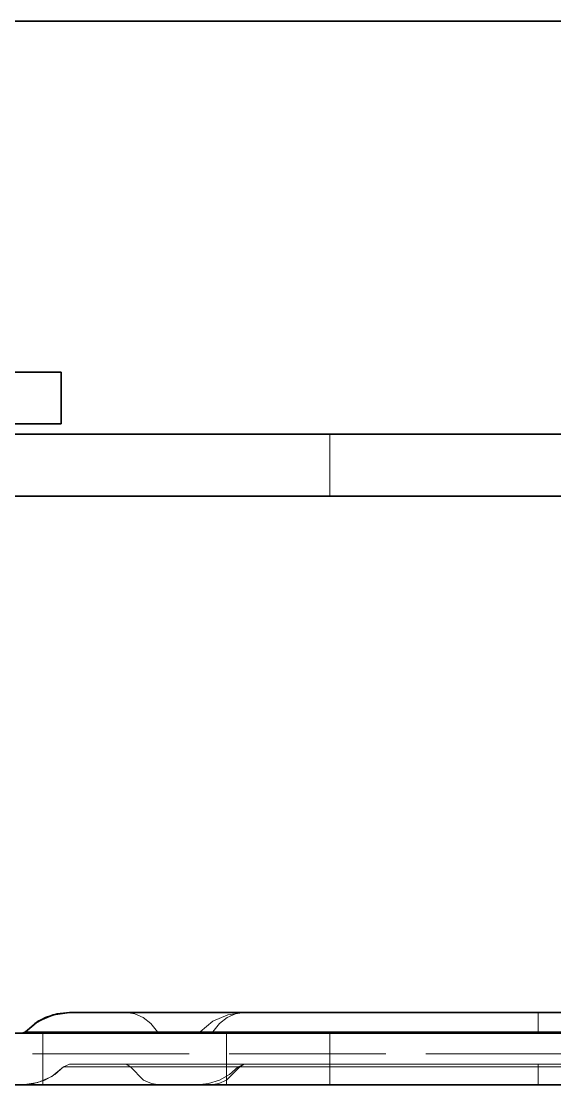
# Model space of a CAD drawing. Extents: x -442948 to -439736, y 420528 to 424220.
# Drawn here: x -442432.1 to -442406.2, y 423917.3 to 423968.8 of the extents above; entities that cross this region are included whole.
import ezdxf

# ---------------------------------------------------------------- set-up
doc = ezdxf.new("R2010")
doc.units = 0
doc.linetypes.add('DASHED2', pattern=[9.525, 6.35, -3.175])
for name, color, linetype, lineweight in [('GIZLI', 8, 'DASHED2', 18), ('GORUNEN', 7, 'Continuous', 35), ('SINIR', 7, 'Continuous', 35), ('TEGET', 8, 'Continuous', 18)]:
    doc.layers.add(name, color=color, linetype=linetype, lineweight=lineweight)

msp = doc.modelspace()

# ---------------------------------------------------------------- linework, layer by layer
at = {"layer": 'GIZLI', "color": 6}
for points in [[(-442477.111, 423968.76), (-442327.13, 423968.76)], [(-442405.521, 423948.76), (-442447.621, 423948.76)], [(-442417.121, 423945.76), (-442417.121, 423948.76)], [(-442402.121, 423948.76), (-442403.8, 423948.76), (-442405.458, 423948.76), (-442407.075, 423948.76), (-442408.629, 423948.76), (-442410.101, 423948.76), (-442411.473, 423948.76), (-442412.727, 423948.76), (-442413.848, 423948.76), (-442414.821, 423948.76), (-442415.635, 423948.76), (-442416.279, 423948.76), (-442416.744, 423948.76), (-442417.026, 423948.76), (-442417.121, 423948.76)], [(-442417.121, 423948.76), (-442417.026, 423948.76), (-442416.744, 423948.76), (-442416.279, 423948.76), (-442415.635, 423948.76), (-442414.821, 423948.76), (-442413.848, 423948.76), (-442412.727, 423948.76), (-442411.473, 423948.76), (-442410.101, 423948.76), (-442408.629, 423948.76), (-442407.075, 423948.76), (-442405.458, 423948.76), (-442403.8, 423948.76), (-442402.121, 423948.76)], [(-442417.121, 423945.76), (-442417.121, 423948.76)], [(-442402.121, 423948.76), (-442403.8, 423948.76), (-442405.458, 423948.76), (-442407.075, 423948.76), (-442408.629, 423948.76), (-442410.101, 423948.76), (-442411.473, 423948.76), (-442412.727, 423948.76), (-442413.848, 423948.76), (-442414.821, 423948.76), (-442415.635, 423948.76), (-442416.279, 423948.76), (-442416.744, 423948.76), (-442417.026, 423948.76), (-442417.121, 423948.76)], [(-442417.121, 423948.76), (-442417.026, 423948.76), (-442416.744, 423948.76), (-442416.279, 423948.76), (-442415.635, 423948.76), (-442414.821, 423948.76), (-442413.848, 423948.76), (-442412.727, 423948.76), (-442411.473, 423948.76), (-442410.101, 423948.76), (-442408.629, 423948.76), (-442407.075, 423948.76), (-442405.458, 423948.76), (-442403.8, 423948.76), (-442402.121, 423948.76)], [(-442387.121, 423945.76), (-442447.621, 423945.76)], [(-442429.721, 423920.76), (-442429.651, 423920.76), (-442429.449, 423920.76), (-442428.729, 423920.76), (-442427.805, 423920.76), (-442426.984, 423920.76)], [(-442421.264, 423920.76), (-442402.121, 423920.76)], [(-442309.621, 423918.76), (-442494.621, 423918.76)]]:
    msp.add_lwpolyline(points, dxfattribs=at)
at = {"layer": 'GIZLI', "color": 3}
for points in [[(-442430.121, 423951.76), (-442456.121, 423951.76)], [(-442430.121, 423949.26), (-442430.121, 423951.76)], [(-442430.121, 423949.26), (-442456.121, 423949.26)], [(-442456.121, 423919.76), (-442348.121, 423919.76)], [(-442456.121, 423917.26), (-442348.121, 423917.26)]]:
    msp.add_lwpolyline(points, dxfattribs=at)
at = {"layer": 'GIZLI'}
for points in [[(-442431.854, 423919.824), (-442431.405, 423920.22), (-442430.885, 423920.515), (-442430.316, 423920.698), (-442429.721, 423920.76)], [(-442425.468, 423919.824), (-442425.787, 423920.22), (-442426.157, 423920.515), (-442426.561, 423920.698), (-442426.984, 423920.76)], [(-442421.264, 423920.76), (-442422.053, 423920.65), (-442422.782, 423920.33), (-442423.397, 423919.824)], [(-442422.779, 423919.824), (-442422.461, 423920.22), (-442422.091, 423920.515), (-442421.687, 423920.698), (-442421.264, 423920.76)], [(-442422.779, 423919.824), (-442422.461, 423920.22), (-442422.091, 423920.515), (-442421.687, 423920.698), (-442421.264, 423920.76)], [(-442431.02, 423919.76), (-442431.171, 423919.76), (-442431.311, 423919.76), (-442431.44, 423919.76), (-442431.558, 423919.76), (-442431.664, 423919.76), (-442431.76, 423919.76), (-442431.844, 423919.76), (-442431.917, 423919.76), (-442431.979, 423919.76), (-442432.03, 423919.76), (-442432.07, 423919.76), (-442432.098, 423919.76), (-442432.115, 423919.76), (-442432.121, 423919.76)], [(-442432.121, 423919.76), (-442431.368, 423919.76), (-442429.15, 423919.76), (-442425.576, 423919.76), (-442420.825, 423919.76), (-442415.137, 423919.76), (-442408.796, 423919.76), (-442402.121, 423919.76), (-442395.445, 423919.76), (-442389.104, 423919.76), (-442383.416, 423919.76), (-442378.666, 423919.76), (-442375.092, 423919.76), (-442372.873, 423919.76), (-442372.121, 423919.76)], [(-442425.364, 423919.76), (-442426.278, 423919.76), (-442427.352, 423919.76), (-442429.597, 423919.76), (-442430.577, 423919.76), (-442431.344, 423919.76), (-442431.833, 423919.76), (-442432.001, 423919.76)], [(-442432.001, 423919.76), (-442431.881, 423919.76), (-442431.521, 423919.76), (-442430.925, 423919.76), (-442430.099, 423919.76), (-442429.05, 423919.76), (-442427.79, 423919.76), (-442426.33, 423919.76), (-442424.684, 423919.76), (-442422.869, 423919.76), (-442420.901, 423919.76), (-442418.799, 423919.76), (-442416.583, 423919.76), (-442411.897, 423919.76), (-442407.021, 423919.76)], [(-442431.988, 423919.76), (-442432.001, 423919.76)], [(-442422.121, 423919.76), (-442431.02, 423919.76)], [(-442431.02, 423919.76), (-442431.02, 423917.26)], [(-442425.474, 423919.824), (-442430.637, 423919.824)], [(-442425.468, 423919.824), (-442407.021, 423919.824)], [(-442425.468, 423919.824), (-442425.364, 423919.76)], [(-442425.364, 423919.76), (-442402.916, 423919.76)], [(-442423.397, 423919.824), (-442423.544, 423919.76)], [(-442422.884, 423919.76), (-442422.971, 423919.76), (-442423.052, 423919.76), (-442423.128, 423919.76), (-442423.199, 423919.76), (-442423.263, 423919.76), (-442423.321, 423919.76), (-442423.373, 423919.76), (-442423.418, 423919.76), (-442423.456, 423919.76), (-442423.488, 423919.76), (-442423.512, 423919.76), (-442423.53, 423919.76), (-442423.541, 423919.76), (-442423.544, 423919.76)], [(-442423.544, 423919.76), (-442423.541, 423919.76), (-442423.53, 423919.76), (-442423.512, 423919.76), (-442423.488, 423919.76), (-442423.456, 423919.76), (-442423.418, 423919.76), (-442423.373, 423919.76), (-442423.321, 423919.76), (-442423.263, 423919.76), (-442423.199, 423919.76), (-442423.128, 423919.76), (-442423.052, 423919.76), (-442422.971, 423919.76), (-442422.884, 423919.76)], [(-442422.779, 423919.824), (-442422.861, 423919.824), (-442422.937, 423919.824), (-442423.008, 423919.824), (-442423.074, 423919.824), (-442423.134, 423919.824), (-442423.188, 423919.824), (-442423.237, 423919.824), (-442423.279, 423919.824), (-442423.315, 423919.824), (-442423.344, 423919.824), (-442423.367, 423919.824), (-442423.384, 423919.824), (-442423.394, 423919.824), (-442423.397, 423919.824)], [(-442423.397, 423919.824), (-442423.394, 423919.824), (-442423.384, 423919.824), (-442423.367, 423919.824), (-442423.344, 423919.824), (-442423.315, 423919.824), (-442423.279, 423919.824), (-442423.237, 423919.824), (-442423.188, 423919.824), (-442423.134, 423919.824), (-442423.074, 423919.824), (-442423.008, 423919.824), (-442422.937, 423919.824), (-442422.861, 423919.824), (-442422.779, 423919.824)], [(-442422.884, 423919.76), (-442422.779, 423919.824)], [(-442422.884, 423919.76), (-442422.779, 423919.824)], [(-442422.884, 423919.76), (-442403.741, 423919.76)], [(-442403.741, 423919.76), (-442422.884, 423919.76)], [(-442422.779, 423919.824), (-442403.636, 423919.824)], [(-442407.021, 423919.824), (-442422.779, 423919.824)], [(-442422.121, 423917.26), (-442422.121, 423919.76)], [(-442422.121, 423917.26), (-442422.121, 423919.76)], [(-442417.121, 423919.76), (-442417.68, 423919.76), (-442418.233, 423919.76), (-442418.772, 423919.76), (-442419.29, 423919.76), (-442419.781, 423919.76), (-442420.238, 423919.76), (-442420.656, 423919.76), (-442421.03, 423919.76), (-442421.354, 423919.76), (-442421.625, 423919.76), (-442421.84, 423919.76), (-442421.995, 423919.76), (-442422.089, 423919.76), (-442422.121, 423919.76)], [(-442387.121, 423919.76), (-442417.121, 423919.76)], [(-442417.121, 423917.26), (-442417.121, 423919.76)], [(-442407.021, 423919.824), (-442403.021, 423919.824)], [(-442403.636, 423919.824), (-442407.021, 423919.824)], [(-442397.221, 423919.76), (-442407.021, 423919.76)], [(-442460.089, 423918.76), (-442344.152, 423918.76)], [(-442432.001, 423917.26), (-442431.447, 423917.317), (-442430.917, 423917.487), (-442430.432, 423917.762), (-442430.015, 423918.131)], [(-442430.015, 423918.131), (-442430.587, 423917.659), (-442431.266, 423917.361), (-442432.001, 423917.26)], [(-442430.015, 423918.131), (-442430.587, 423917.659), (-442431.266, 423917.361), (-442432.001, 423917.26)], [(-442430.015, 423918.131), (-442429.721, 423918.26)], [(-442430.015, 423918.131), (-442429.721, 423918.26)], [(-442430.015, 423918.131), (-442429.721, 423918.26)], [(-442430.015, 423918.131), (-442429.721, 423918.26)], [(-442426.775, 423918.131), (-442427.747, 423918.131), (-442428.841, 423918.131), (-442429.319, 423918.131), (-442429.693, 423918.131), (-442429.933, 423918.131), (-442430.015, 423918.131)], [(-442430.015, 423918.131), (-442429.904, 423918.131), (-442429.573, 423918.131), (-442429.024, 423918.131), (-442428.263, 423918.131), (-442427.298, 423918.131), (-442426.138, 423918.131), (-442424.794, 423918.131), (-442423.279, 423918.131), (-442421.608, 423918.131), (-442419.797, 423918.131), (-442417.862, 423918.131), (-442415.823, 423918.131), (-442411.509, 423918.131), (-442407.021, 423918.131)], [(-442407.021, 423918.26), (-442411.452, 423918.26), (-442415.711, 423918.26), (-442417.724, 423918.26), (-442419.633, 423918.26), (-442421.422, 423918.26), (-442423.071, 423918.26), (-442424.567, 423918.26), (-442425.893, 423918.26), (-442427.039, 423918.26), (-442427.992, 423918.26), (-442428.742, 423918.26), (-442429.284, 423918.26), (-442429.611, 423918.26), (-442429.721, 423918.26)], [(-442429.721, 423918.26), (-442429.651, 423918.26), (-442429.449, 423918.26), (-442428.729, 423918.26), (-442427.805, 423918.26), (-442426.984, 423918.26)], [(-442426.984, 423918.26), (-442404.536, 423918.26)], [(-442426.775, 423918.131), (-442426.984, 423918.26)], [(-442426.775, 423918.131), (-442404.327, 423918.131)], [(-442426.775, 423918.131), (-442426.134, 423917.487), (-442425.758, 423917.317), (-442425.364, 423917.26)], [(-442421.558, 423918.131), (-442421.976, 423917.762), (-442422.46, 423917.487), (-442422.99, 423917.317), (-442423.544, 423917.26)], [(-442422.884, 423917.26), (-442422.49, 423917.317), (-442422.114, 423917.487), (-442421.473, 423918.131)], [(-442422.884, 423917.26), (-442422.49, 423917.317), (-442422.114, 423917.487), (-442421.473, 423918.131)], [(-442421.264, 423918.26), (-442421.558, 423918.131)], [(-442421.473, 423918.131), (-442421.484, 423918.131), (-442421.495, 423918.131), (-442421.504, 423918.131), (-442421.514, 423918.131), (-442421.522, 423918.131), (-442421.529, 423918.131), (-442421.536, 423918.131), (-442421.542, 423918.131), (-442421.547, 423918.131), (-442421.551, 423918.131), (-442421.554, 423918.131), (-442421.556, 423918.131), (-442421.558, 423918.131), (-442421.558, 423918.131)], [(-442421.558, 423918.131), (-442421.558, 423918.131), (-442421.556, 423918.131), (-442421.554, 423918.131), (-442421.551, 423918.131), (-442421.547, 423918.131), (-442421.542, 423918.131), (-442421.536, 423918.131), (-442421.529, 423918.131), (-442421.522, 423918.131), (-442421.514, 423918.131), (-442421.504, 423918.131), (-442421.495, 423918.131), (-442421.484, 423918.131), (-442421.473, 423918.131)], [(-442421.473, 423918.131), (-442421.264, 423918.26)], [(-442421.473, 423918.131), (-442421.264, 423918.26)], [(-442421.473, 423918.131), (-442402.33, 423918.131)], [(-442402.33, 423918.131), (-442421.473, 423918.131)], [(-442421.264, 423918.26), (-442402.121, 423918.26)], [(-442402.121, 423918.26), (-442421.264, 423918.26)], [(-442397.221, 423918.26), (-442407.021, 423918.26)], [(-442407.021, 423918.131), (-442407.021, 423918.26)], [(-442397.221, 423918.131), (-442407.021, 423918.131)], [(-442407.021, 423917.26), (-442407.021, 423917.487), (-442407.021, 423918.131)], [(-442431.02, 423917.26), (-442431.171, 423917.26), (-442431.311, 423917.26), (-442431.44, 423917.26), (-442431.558, 423917.26), (-442431.664, 423917.26), (-442431.76, 423917.26), (-442431.844, 423917.26), (-442431.917, 423917.26), (-442431.979, 423917.26), (-442432.03, 423917.26), (-442432.07, 423917.26), (-442432.098, 423917.26), (-442432.115, 423917.26), (-442432.121, 423917.26)], [(-442432.121, 423917.26), (-442431.368, 423917.26), (-442429.15, 423917.26), (-442425.576, 423917.26), (-442420.825, 423917.26), (-442415.137, 423917.26), (-442408.796, 423917.26), (-442402.121, 423917.26), (-442395.445, 423917.26), (-442389.104, 423917.26), (-442383.416, 423917.26), (-442378.666, 423917.26), (-442375.092, 423917.26), (-442372.873, 423917.26), (-442372.121, 423917.26)], [(-442425.364, 423917.26), (-442426.278, 423917.26), (-442427.352, 423917.26), (-442429.597, 423917.26), (-442430.577, 423917.26), (-442431.344, 423917.26), (-442431.833, 423917.26), (-442432.001, 423917.26)], [(-442432.001, 423917.26), (-442431.881, 423917.26), (-442431.521, 423917.26), (-442430.925, 423917.26), (-442430.099, 423917.26), (-442429.05, 423917.26), (-442427.79, 423917.26), (-442426.33, 423917.26), (-442424.684, 423917.26), (-442422.869, 423917.26), (-442420.901, 423917.26), (-442418.799, 423917.26), (-442416.583, 423917.26), (-442411.897, 423917.26), (-442407.021, 423917.26)], [(-442422.121, 423917.26), (-442431.02, 423917.26)], [(-442425.364, 423917.26), (-442402.916, 423917.26)], [(-442422.884, 423917.26), (-442422.971, 423917.26), (-442423.052, 423917.26), (-442423.128, 423917.26), (-442423.199, 423917.26), (-442423.263, 423917.26), (-442423.321, 423917.26), (-442423.373, 423917.26), (-442423.418, 423917.26), (-442423.456, 423917.26), (-442423.488, 423917.26), (-442423.512, 423917.26), (-442423.53, 423917.26), (-442423.541, 423917.26), (-442423.544, 423917.26)], [(-442423.544, 423917.26), (-442423.541, 423917.26), (-442423.53, 423917.26), (-442423.512, 423917.26), (-442423.488, 423917.26), (-442423.456, 423917.26), (-442423.418, 423917.26), (-442423.373, 423917.26), (-442423.321, 423917.26), (-442423.263, 423917.26), (-442423.199, 423917.26), (-442423.128, 423917.26), (-442423.052, 423917.26), (-442422.971, 423917.26), (-442422.884, 423917.26)], [(-442422.884, 423917.26), (-442403.741, 423917.26)], [(-442403.741, 423917.26), (-442422.884, 423917.26)], [(-442417.121, 423917.26), (-442417.68, 423917.26), (-442418.233, 423917.26), (-442418.772, 423917.26), (-442419.29, 423917.26), (-442419.781, 423917.26), (-442420.238, 423917.26), (-442420.656, 423917.26), (-442421.03, 423917.26), (-442421.354, 423917.26), (-442421.625, 423917.26), (-442421.84, 423917.26), (-442421.995, 423917.26), (-442422.089, 423917.26), (-442422.121, 423917.26)], [(-442387.121, 423917.26), (-442417.121, 423917.26)], [(-442397.221, 423917.26), (-442407.021, 423917.26)]]:
    msp.add_lwpolyline(points, dxfattribs=at)
at = {"layer": 'GORUNEN', "color": 6}
for points in [[(-442477.111, 423968.76), (-442327.13, 423968.76)], [(-442405.521, 423948.76), (-442447.621, 423948.76)], [(-442405.521, 423945.76), (-442447.621, 423945.76)], [(-442407.021, 423920.76), (-442411.452, 423920.76), (-442415.711, 423920.76), (-442417.724, 423920.76), (-442419.633, 423920.76), (-442421.422, 423920.76), (-442423.071, 423920.76), (-442424.567, 423920.76), (-442425.893, 423920.76), (-442427.039, 423920.76), (-442427.992, 423920.76), (-442428.742, 423920.76), (-442429.284, 423920.76), (-442429.611, 423920.76), (-442429.721, 423920.76)], [(-442426.984, 423920.76), (-442404.536, 423920.76)], [(-442402.121, 423920.76), (-442421.264, 423920.76)], [(-442397.221, 423920.76), (-442407.021, 423920.76)]]:
    msp.add_lwpolyline(points, dxfattribs=at)
at = {"layer": 'GORUNEN', "color": 3}
for points in [[(-442430.121, 423951.76), (-442456.121, 423951.76)], [(-442430.121, 423951.76), (-442430.121, 423949.26)], [(-442430.121, 423949.26), (-442456.121, 423949.26)], [(-442456.121, 423919.76), (-442348.121, 423919.76)], [(-442456.121, 423917.26), (-442348.121, 423917.26)]]:
    msp.add_lwpolyline(points, dxfattribs=at)
at = {"layer": 'GORUNEN'}
for points in [[(-442431.854, 423919.824), (-442431.405, 423920.22), (-442430.885, 423920.515), (-442430.316, 423920.698), (-442429.721, 423920.76)], [(-442431.854, 423919.824), (-442431.239, 423920.33), (-442430.51, 423920.65), (-442429.721, 423920.76)], [(-442432.001, 423919.76), (-442431.854, 423919.824)], [(-442431.854, 423919.824), (-442432.001, 423919.76)]]:
    msp.add_lwpolyline(points, dxfattribs=at)
at = {"layer": 'SINIR'}
for points in [[(-442432.001, 423919.76), (-442432.001, 423919.76)], [(-442431.854, 423919.824), (-442431.867, 423919.811), (-442431.921, 423919.776), (-442431.988, 423919.76)]]:
    msp.add_lwpolyline(points, dxfattribs=at)
at = {"layer": 'TEGET'}
for points in [[(-442431.854, 423919.824), (-442431.239, 423920.33), (-442430.51, 423920.65), (-442429.721, 423920.76)], [(-442407.021, 423919.824), (-442407.021, 423920.515), (-442407.021, 423920.76)], [(-442431.854, 423919.824), (-442432.001, 423919.76)], [(-442430.637, 423919.824), (-442431.151, 423919.824), (-442431.535, 423919.824), (-442431.773, 423919.824), (-442431.854, 423919.824)], [(-442431.854, 423919.824), (-442431.734, 423919.824), (-442431.376, 423919.824), (-442430.784, 423919.824), (-442429.962, 423919.824), (-442428.92, 423919.824), (-442427.667, 423919.824), (-442426.216, 423919.824), (-442424.58, 423919.824), (-442422.775, 423919.824), (-442420.819, 423919.824), (-442418.73, 423919.824), (-442416.527, 423919.824), (-442411.868, 423919.824), (-442407.021, 423919.824)], [(-442425.468, 423919.824), (-442425.474, 423919.824)], [(-442407.021, 423919.824), (-442407.021, 423919.824)], [(-442397.221, 423919.824), (-442407.021, 423919.824)], [(-442407.021, 423919.824), (-442407.021, 423919.824)], [(-442407.021, 423919.76), (-442407.021, 423919.824)]]:
    msp.add_lwpolyline(points, dxfattribs=at)

doc.saveas('drawing.dxf')
